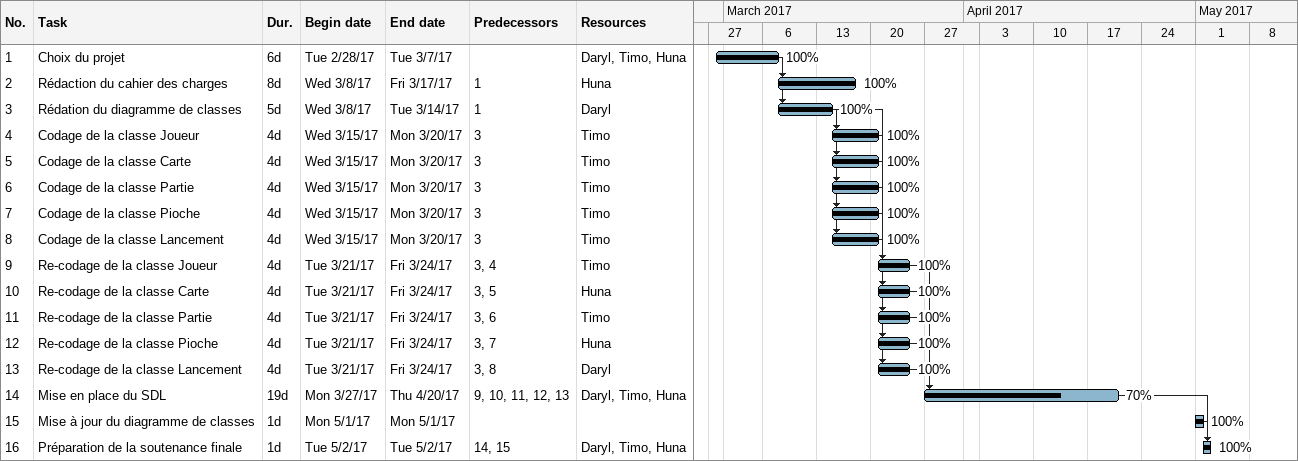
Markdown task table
| ID | Task | Duration | Start | Finish | Predecessors | Resources | % complete |
|---|---|---|---|---|---|---|---|
| 1 | Choix du projet | 6d | 2017-02-28 | 2017-03-07 |  | Daryl, Timo, Huna | 100 |
| 2 | Rédaction du cahier des charges | 8d | 2017-03-08 | 2017-03-17 | 1 | Huna | 100 |
| 3 | Rédation du diagramme de classes | 5d | 2017-03-08 | 2017-03-14 | 1 | Daryl | 100 |
| 4 | Codage de la classe Joueur | 4d | 2017-03-15 | 2017-03-20 | 3 | Timo | 100 |
| 5 | Codage de la classe Carte | 4d | 2017-03-15 | 2017-03-20 | 3 | Timo | 100 |
| 6 | Codage de la classe Partie | 4d | 2017-03-15 | 2017-03-20 | 3 | Timo | 100 |
| 7 | Codage de la classe Pioche | 4d | 2017-03-15 | 2017-03-20 | 3 | Timo | 100 |
| 8 | Codage de la classe Lancement | 4d | 2017-03-15 | 2017-03-20 | 3 | Timo | 100 |
| 9 | Re-codage de la classe Joueur | 4d | 2017-03-21 | 2017-03-24 | 3, 4 | Timo | 100 |
| 10 | Re-codage de la classe Carte | 4d | 2017-03-21 | 2017-03-24 | 3, 5 | Huna | 100 |
| 11 | Re-codage de la classe Partie | 4d | 2017-03-21 | 2017-03-24 | 3, 6 | Timo | 100 |
| 12 | Re-codage de la classe Pioche | 4d | 2017-03-21 | 2017-03-24 | 3, 7 | Huna | 100 |
| 13 | Re-codage de la classe Lancement | 4d | 2017-03-21 | 2017-03-24 | 3, 8 | Daryl | 100 |
| 14 | Mise en place du SDL | 19d | 2017-03-27 | 2017-04-20 | 9, 10, 11, 12, 13 | Daryl, Timo, Huna | 70 |
| 15 | Mise à jour du diagramme de classes | 1d | 2017-05-01 | 2017-05-01 |  |  | 100 |
| 16 | Préparation de la soutenance finale | 1d | 2017-05-02 | 2017-05-02 | 14, 15 | Daryl, Timo, Huna | 100 |
